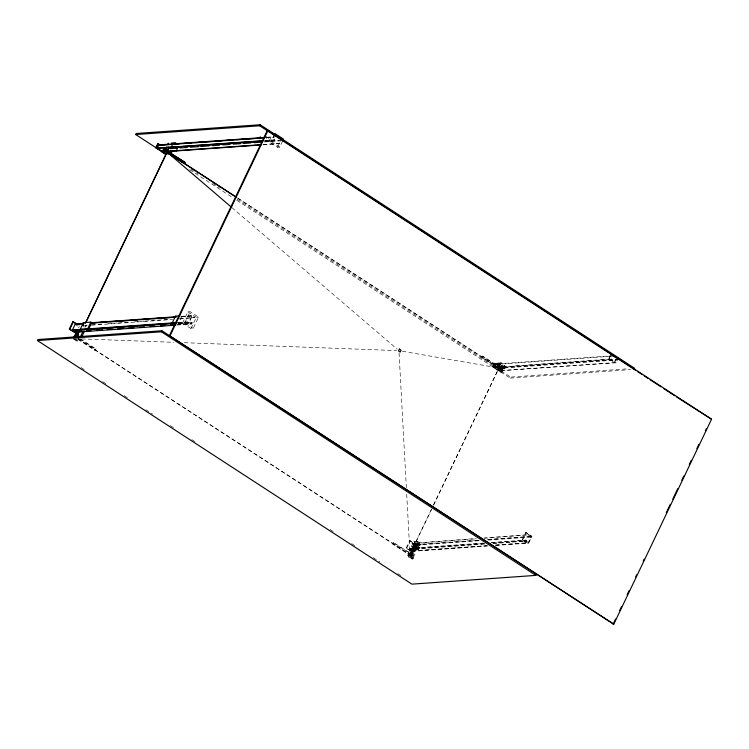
<?xml version="1.0" encoding="UTF-8"?>
<svg xmlns="http://www.w3.org/2000/svg" width="749" height="749" viewBox="0 0 749 749"><rect width="100%" height="100%" fill="white"/><g stroke="black" fill="none" stroke-linecap="round" stroke-linejoin="round"><path stroke-width="0.56" stroke-dasharray="3.75 2.81" d="M84.974 326.77L85.18 326.339M418.317 544.907C422.015 547.528 419.103 540.872 417.736 545.768C413.776 545.768 419.44 542.239 416.247 545.441M418.307 544.729L417.614 544.607L417.156 546.03M497.308 366.813C502.542 356.468 493.675 369.426 498.525 367.516C497.373 369.248 499.892 365.587 499.302 366.654M433.428 505.107L501.287 362.881L496.99 363.078L494.902 367.45L495.95 368.143L499.901 367.862L501.989 363.48C500.36 360.353 497.813 369.126 499.265 366.495M500.416 367.394C499.817 369.22 502.139 365.989 499.34 366.486M504.995 367.291L504.414 368.031L499.443 364.8L499.592 364.173L504.938 367.188L504.414 368.031M79.375 325.749L79.544 326.358M419.468 545.038C422.483 544.448 411.079 540.862 419.487 545.272M417.333 545.103C420.236 544.851 408.963 540.778 417.315 545.422M78.205 325.731L77.999 326.161L75.143 324.298M73.14 338.735L76.754 341.085L77.606 339.297M76.754 341.085L77.54 341.029L79.244 337.453M84.852 327.453L85.835 325.375L86.893 326.068L82.942 326.339M94.711 350.26L95.975 349.006L94.711 350.26L75.143 337.527M181.792 316.35L178.674 322.875L177.775 322.285M265.577 141.486L266.064 140.456M182.559 323.081L187.924 311.837L190.143 311.678L198.579 317.164L193.214 328.408L190.995 328.568L182.559 323.081L184.778 322.922L193.214 328.408M282.542 141.121L279.686 147.113L277.467 147.263L269.031 141.786L271.896 135.794M184.778 322.922L190.143 311.678M269.031 141.786L271.26 141.627L274.115 135.635M264.566 140.587L273.844 139.932L275.398 136.674M264.949 140.831L274.218 140.175L275.379 137.732M178.365 322.903L188.795 322.164L191.903 315.638L194.768 317.501L179.498 318.99M176.586 325.085L191.66 324.027L192.231 322.819L176.418 324.411M262.965 144.557L279.19 143.405L280.744 140.147M190.995 328.568L196.36 317.323L198.579 317.164M277.467 147.263L281.278 139.286M263.339 144.8L279.564 143.649L280.725 141.205M392.963 542.697L413.223 555.384L411.959 556.629L392.392 543.896L393.656 542.651L414.375 555.945L413.195 556.03L411.267 554.728L407.316 555.009L413.748 541.527L417.689 541.246L418.747 541.939L411.585 556.835L410.405 556.919L411.388 554.859L412.568 554.775M481.401 357.273L482.665 356.028L502.242 368.761L501.671 369.959L481.401 357.273L482.665 356.028M393.656 542.651L392.392 543.896M406.136 548.165L409.666 540.787L410.255 540.741L415.901 544.411L412.381 551.798L406.136 548.165L412.381 551.798M492.617 366.87L494.583 362.741L495.173 362.703L500.819 366.373L498.853 370.493L492.617 366.87L501.867 372.534L504.002 368.068C499.639 365.231 496.072 365.156 497.795 364.108M406.735 548.128L410.255 540.741M493.207 366.823L495.173 362.703M494.097 367.272L495.66 364.005L612.214 355.775L610.66 359.033L494.48 367.516L611.034 359.277L612.598 356.018M494.48 367.516L496.035 364.248M487.683 546.012L411.913 551.358L409.057 549.504L409.628 548.296L484.229 543.025M478.929 540.741L414.824 545.263L411.959 543.409L476.28 538.447M495.95 368.143L498.038 363.761L501.989 363.48M409.637 549.317L410.003 548.54L484.603 543.268M496.737 367.319L498.665 363.284L500.753 364.005M497.626 367.263L499.546 363.228M407.316 555.009L408.374 555.692L414.796 542.21L418.747 541.939M411.978 548.502L414.019 544.757L412.212 548.53M409.151 554.878L413.785 545.178L415.873 545.89L413.785 545.178M499.068 366.439L500.894 362.759M408.448 556.853L410.583 552.397L411.37 552.341L414.983 554.691L412.858 559.147L408.448 556.853L412.858 559.147M497.467 370.231L499.592 365.774L500.388 365.718L498.254 370.175L497.467 370.231L501.867 372.534M431.415 509.32L409.787 554.663L431.611 509.311M433.624 505.088L499.003 368.021L237.63 197.998M410.04 554.812L414.665 545.113M409.244 556.797L411.37 552.341M411.781 551.835L415.311 544.457L415.901 544.411M498.263 370.54L500.229 366.42L500.819 366.373M410.358 555.655L414.983 545.955M414.422 548.54L416.191 544.598L411.248 555.599M411.267 554.728L417.689 541.246M499.414 370.296L500.604 370.212L502.41 371.392L501.221 371.467L499.414 370.296L500.398 368.236L616.567 360.007M499.443 370.746L500.997 367.487L617.56 359.248L616.006 362.516L499.443 370.746L616.38 362.759L617.934 359.492M499.817 370.989L501.381 367.731L616.773 359.576M500.604 370.212L501.587 368.152L503.394 369.332L502.204 369.407L500.398 368.236M411.959 556.629L412.54 555.43M500.978 370.006L502.242 368.761M410.405 556.919L412.212 558.089L413.195 556.03M501.221 371.467L502.204 369.407M412.062 559.203L414.197 554.747L414.983 554.691M501.081 372.581L503.206 368.124L499.592 365.774M236.684 200.208L510.181 378.123L510.668 377.093L628.842 368.742M522.109 539.973L525.629 532.595L526.219 532.548L531.865 536.218L528.345 543.605L522.109 539.973L528.345 543.605M616.792 358.181L614.826 362.301L614.227 362.347L608.581 358.677L610.061 355.588M522.699 539.935L526.219 532.548M608.581 358.677L609.18 358.631L611.147 354.511M492.982 543.568L526.201 541.078L526.191 540.066L525.62 541.265L528.476 543.128L531.584 536.602L528.728 534.739L484.434 537.866M484.229 538.297L528.728 534.739M527.755 543.643L531.275 536.265L531.865 536.218M614.227 362.347L616.193 358.228M500.341 367.619L500.229 368.658L501.24 367.038L494.583 362.741M419.356 545.066L419.328 545.871M498.244 367.553L498.197 368.77L499.106 367.319L498.085 366.523L496.961 368.124L498.085 366.523M419.477 544.841L420.376 544.195M500.398 367.534L501.165 366.954M416.809 543.456L417.156 542.819M499.499 364.81L500.004 363.995M502.298 368.19L502.804 367.385L502.242 368.18L495.66 364.005M414.581 543.624L414.955 542.941M412.858 545.993L412.39 546.836L415.929 549.139L416.435 548.699L412.914 546.002L412.446 546.845M416.453 548.296L415.929 549.139M418.569 548.137L418.101 548.989L418.625 548.146L415.086 545.843L414.637 546.171L418.101 548.989M267.281 137.245L274.237 136.749M266.504 137.573L274.611 136.992M265.923 137.75L274.031 137.179M264.519 141.289L278.422 140.306M264.893 141.533L279.957 140.475M264.687 141.964L279.752 140.906M181.473 316.378L191.903 315.638M180.696 316.705L192.287 315.881L189.169 322.407L177.579 323.222M181.277 316.808L191.707 316.069L194.562 317.932M84.918 325.263L87.156 325.103M91.631 324.785L103.222 323.971M107.856 323.643L117.125 322.988M118.286 322.903L129.867 322.079M134.511 321.752L143.78 321.096M144.941 321.021L156.522 320.197M157.683 320.123L169.274 319.299M179.704 318.559L194.768 317.501M84.712 325.684L86.95 325.534M91.425 325.216L172.542 319.486M177.41 322.547L189.001 321.733L191.856 323.596L176.792 324.654M177.944 323.559L191.856 322.576M178.318 323.802L192.231 322.819M75.387 338.988L76.576 338.904M78.42 338.923L75.462 339.138L76.52 339.821L80.461 339.54L79.413 338.857M78.505 339.784L79.394 339.728M495.454 364.435L610.847 356.281M494.902 367.45L498.843 367.179M510.181 378.123L630.667 369.603M411.959 543.409L476.074 538.877M414.646 544.589L478.761 540.066M488.086 539.402L531.21 536.359M479.135 540.31L415.03 544.832L412.165 542.978M487.299 539.729L531.584 536.602M488.254 540.076L531.387 537.033L528.522 535.17M491.222 542.538L526.191 540.066M491.597 542.782L526.566 540.31M483.854 543.802L409.263 549.073L412.119 550.927L486.719 545.665M493.179 543.137L525.817 540.834L528.682 542.697L494.883 545.085M409.057 549.504L485.399 543.961M411.538 551.114L487.299 545.768M495.464 545.188L528.101 542.885M495.838 545.431L528.476 543.128M408.374 555.692L412.315 555.412M412.212 558.089L413.392 558.014L411.585 556.835M81.632 338.904L173.787 342.312M184.291 342.705L396.596 350.569M402.382 351.253L499.003 368.021L497.945 368.105L499.864 364.07L498.665 363.284M499.209 368.049C502.41 365.746 497.177 366.916 500.117 368.639M418.419 545.281L419.468 543.605M414.562 546.686L415.124 545.881M609.18 358.631L614.826 362.301M265.773 136.355L271.494 140.072L270.998 141.102L266.232 138.003M271.26 141.627L279.686 147.113M504.311 365.484L505.509 366.27M502.139 365.634L503.337 366.42M496.99 363.078L498.038 363.761M502.635 368.171L503.834 368.948M481.972 356.075L501.549 368.808M237.433 198.017L501.671 369.959M191.107 169.208L197.97 173.674M212.669 183.233L219.532 187.699M237.18 199.178L510.668 377.093M189.628 169.602L231.787 197.024M187.924 311.837L196.36 317.323M525.629 532.595L531.275 536.265M188.795 322.164L191.66 324.027M413.748 541.527L414.796 542.21M409.666 540.787L415.311 544.457M417.998 546.442L419.197 547.229M415.826 546.592L417.024 547.379M416.322 549.12L417.521 549.906M414.15 549.279L415.358 550.056M410.583 552.397L414.197 554.747M80.321 338.82L95.975 349.006M79.628 338.876L95.292 349.062M78.139 338.773L409.984 554.644L406.641 492.861M77.793 338.754L412.652 556.582M73.926 338.679L77.54 341.029M81.07 367.581L84.993 370.128M102.641 381.606L106.564 384.162M124.203 395.641L128.126 398.187M145.774 409.666L152.637 414.131M170.276 425.61L174.199 428.156M191.847 439.635L195.761 442.191M330.066 529.543L333.979 532.099M351.627 543.577L355.55 546.124M373.189 557.602L380.052 562.068M397.7 573.547L401.623 576.093M231.975 207.67L397.148 349.128M399.058 352.985L406.389 488.198M78.336 327.669A1.582 0.665 -57 0 1 79.132 327.613M501.128 368.143A1.582 0.665 -57 0 0 502.261 365.765A1.582 0.665 -57 0 0 500.51 367.038A1.582 0.665 -57 0 0 501.128 368.143M502.326 368.92A1.582 0.665 -57 0 0 503.468 366.542A1.582 0.665 -57 0 0 501.718 367.815A1.582 0.665 -57 0 0 502.326 368.92M503.3 367.984A1.582 0.665 -57 0 0 504.433 365.606A1.582 0.665 -57 0 0 502.682 366.879A1.582 0.665 -57 0 0 503.3 367.984M504.498 368.77A1.582 0.665 -57 0 0 505.641 366.392A1.582 0.665 -57 0 0 503.88 367.665A1.582 0.665 -57 0 0 504.498 368.77M414.815 549.101A1.582 0.665 -57 0 0 415.948 546.723A1.582 0.665 -57 0 0 414.197 547.987A1.582 0.665 -57 0 0 414.815 549.101M416.023 549.878A1.582 0.665 -57 0 0 417.156 547.5A1.582 0.665 -57 0 0 415.405 548.774A1.582 0.665 -57 0 0 416.023 549.878M416.987 548.942A1.582 0.665 -57 0 0 418.12 546.564A1.582 0.665 -57 0 0 416.369 547.837A1.582 0.665 -57 0 0 416.987 548.942M418.185 549.729A1.582 0.665 -57 0 0 419.328 547.35A1.582 0.665 -57 0 0 417.577 548.624A1.582 0.665 -57 0 0 418.185 549.729"/><path stroke-width="1.12" d="M167.954 152.309L167.43 153.152M169.049 152.45C168.366 154.678 171.362 151.307 169.648 151.691M171.128 153.199L170.688 153.629L170.809 153.133M536.368 574.352L535.881 575.382L411.913 584.145L37.45 340.552L37.937 339.522L161.906 330.768L613.777 624.207L711.55 419.215L267.899 130.616L267.206 130.672L169.433 335.664L613.777 624.207M166.109 154.294L135.719 134.53L136.206 133.5L260.175 124.746L634.637 368.33L634.141 369.36M69.32 329.064L78.196 334.41L69.32 329.064L72.84 321.677L77.11 324.036M164.668 153.105L155.792 147.759L157.758 143.639L160.192 144.8M69.91 329.017L73.43 321.639M155.792 147.759L156.382 147.722L158.348 143.602M157.665 147.347L158.835 144.903L265.277 137.385M175.435 325.169L75.097 332.256L72.232 330.393L74.9 324.804M73.561 337.836L75.265 334.269L79.666 336.563M167.898 149.997L168.684 149.94L166.559 154.406L165.763 154.463L162.149 152.113L164.284 147.647M74.357 337.78L76.052 334.213M165.07 147.59L162.945 152.056L162.149 152.113M74.769 337.733L75.752 335.674L78.364 337.546M163.778 151.111L164.761 149.051L166.568 150.221L165.585 152.281L163.778 151.111L162.599 151.195M167.813 144.267L168.31 143.237M77.437 334.99L78.926 331.882M80.312 329.176L83.42 322.65L90.826 322.126L91.724 322.716L88.616 329.242L87.717 328.652L80.312 329.176L81.21 329.766M85.48 322.969L166.952 152.169M85.676 322.959L167.149 152.15L231.085 206.911M80.405 336.778L82.877 331.601M81.95 336.432L84.422 331.245M85.863 329.017L88.513 331.311L88.345 330.637M167.748 153.311L169.854 153.161L171.109 150.54M175.219 143.742L175.706 142.713L171.484 143.012M167.954 154.06L170.912 153.854L172.167 151.223M87.717 328.652L90.826 322.126M171.296 153.47L184.994 162.383L184.423 163.591L170.032 154.725M37.45 340.552L161.41 331.798L161.906 330.768M135.719 134.53L259.678 125.776L260.175 124.746M259.847 137.769L260.343 136.739M173.253 323.259L172.345 322.669L175.463 316.153L179.797 315.844M170.126 335.618L267.899 130.616M274.115 135.635L275.061 133.64L283.497 139.127L282.542 141.121M613.085 624.254L615.594 619.002M619.601 610.594L621.604 606.39M627.119 594.828L629.132 590.615M635.648 576.955L636.65 574.848M643.166 561.179L644.168 559.082M666.236 512.822L670.243 504.414M672.752 499.162L677.77 488.648M681.777 480.24L683.781 476.036M689.295 464.464L691.308 460.261M696.823 448.698L698.826 444.494M705.343 430.825L706.344 428.728M162.57 144.913L168.16 144.52M174.948 144.033L179.591 143.705M183.065 143.462L191.173 142.89M194.656 142.647L201.603 142.151M205.086 141.907L212.033 141.421M215.515 141.168L222.462 140.681M225.945 140.438L232.892 139.941M236.375 139.698L243.322 139.211M246.805 138.958L253.752 138.471M257.235 138.228L260.708 137.975M158.629 145.334L263.601 137.919M263.414 140.672L157.281 148.162L262.627 140.999M168.656 148.068L170.894 147.909M181.08 147.188L177.607 147.431L176.427 150.942M186.875 146.776L191.51 146.448M197.305 146.036L201.94 145.709M207.735 145.306L213.531 144.894M218.165 144.566L223.96 144.154M228.595 143.827L234.39 143.424M240.186 143.012L244.82 142.685M250.615 142.273L255.25 141.945M163.582 149.135L164.761 149.051M169.948 148.658L176.652 148.19M180.088 147.946L187.044 147.45M190.518 147.207L198.635 146.635M200.947 146.467L209.065 145.896M212.538 145.652L219.494 145.156M222.968 144.913L229.924 144.426M233.398 144.173L240.354 143.686M243.828 143.443L250.784 142.947M254.257 142.703L261.214 142.216M167.102 151.326L260.643 144.716M169.714 151.41L261.017 144.96M184.994 162.383L171.577 154.163M75.349 323.868L83.176 323.315M91.088 322.763L175.678 316.78M77.962 323.961L83.551 323.568M91.462 323.006L96.097 322.679M99.57 322.435L106.527 321.939M110 321.696L116.956 321.199M120.43 320.956L127.386 320.469M130.86 320.226L137.816 319.729M141.289 319.486L148.246 318.99M152.88 318.662L159.837 318.175M163.31 317.932L170.266 317.436M173.74 317.192L176.062 317.033M75.143 324.298L82.97 323.746M90.882 323.193L175.481 317.211M172.345 322.669L176.689 322.37M72.438 329.963L80.265 329.41M88.176 328.858L173.937 322.8M72.232 330.393L176.511 323.034M72.606 330.637L175.266 323.39M74.919 331.582L77.156 331.423M96.462 330.066L98.774 329.897M170.622 324.823L172.944 324.654M75.303 331.826L80.892 331.433M86.481 331.039L91.041 330.712M96.836 330.309L102.632 329.897M107.266 329.569L113.062 329.157M117.696 328.83L123.491 328.427M128.126 328.099L133.921 327.688M139.707 327.276L144.351 326.948M150.137 326.545L154.781 326.218M160.567 325.806L165.211 325.478M170.997 325.066L174.48 324.823M74.563 335.758L75.752 335.674M711.55 419.215L676.581 396.97M259.678 125.776L322.416 166.587M323.034 166.98L335.159 174.873M335.767 175.266L427.305 234.812M427.829 235.149L568.856 326.892M569.446 327.276L581.58 335.168M582.188 335.561L635.452 370.212M637.408 371.485L642.305 374.669M644.262 375.942L648.185 378.488M650.141 379.771L660.908 386.774M663.848 388.684L674.624 395.697M611.147 354.511L615.847 357.573M172.635 144.201L171.081 147.459M174.91 146.242L177.775 148.105M165.417 149.65L169.33 152.197M169.854 153.161L170.912 153.854M171.062 154.697L236.656 197.362M164.846 150.858L236.459 197.38M156.382 147.722L166.559 154.406M175.463 316.153L176.361 316.733M161.41 331.798L535.881 575.382M83.42 322.65L84.328 323.24M72.84 321.677L76.52 324.074M76.173 334.859L78.879 336.619M164.303 149.042A1.582 0.665 -57 0 1 163.685 147.928M167.579 147.31A1.582 0.665 -57 0 1 165.894 149.088A1.582 0.665 -57 0 1 166.297 147.085M168.694 147.169A1.582 0.665 -57 0 1 168.207 149.145A1.582 0.665 -57 0 1 166.83 149.519M168.029 147.347A1.582 0.665 -57 0 1 168.282 147.197M83.017 325.497L83.598 324.851L83.017 325.497M166.334 147.956L166.915 147.3L166.334 147.956M168.001 152.29C169.461 153.414 169.321 149.042 168.001 152.29M168.385 152.01L168.843 151.495L168.385 152.01M399.442 349.109L398.534 350.991L400.191 352.067L401.099 350.186L399.442 349.109"/></g></svg>
